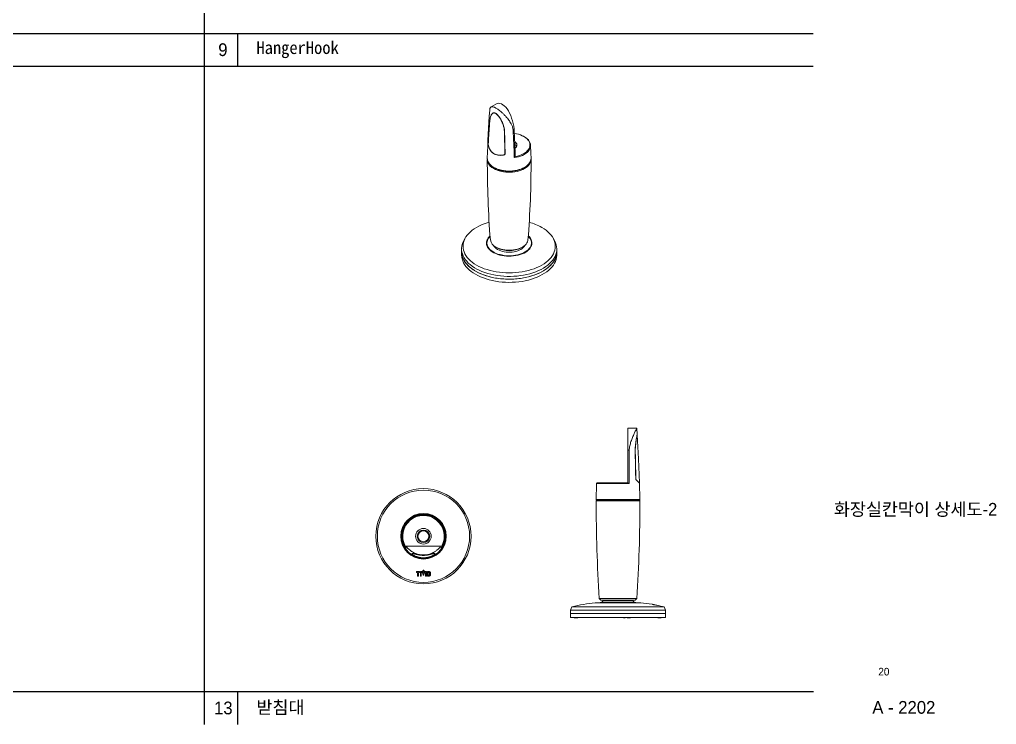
# Model space of a CAD drawing. Header units: millimetres. Extents: x 185 to 16542, y 250 to 5700.
# Drawn here: x 12710 to 16542, y 250 to 3014 of the extents above; entities that cross this region are included whole.
import ezdxf
from ezdxf.enums import TextEntityAlignment as Align

# ---------------------------------------------------------------- set-up
doc = ezdxf.new("R2010")
doc.units = ezdxf.units.MM
for name, color, linetype in [('4A.TEC FORM-TEXT', 3, 'Continuous'), ('4A.TEC TEXT 2', 3, 'Continuous'), ('DIM', 7, 'Continuous'), ('FIN', 6, 'Continuous')]:
    doc.layers.add(name, color=color, linetype=linetype)
doc.styles.get("Standard").update_dxf_attribs({"font": 'txt.shx'})
doc.styles.add('나눔고딕', font='')
doc.styles.add('돋움', font='')
doc.styles.get('나눔고딕').set_extended_font_data('Dotum')
doc.styles.get('돋움').set_extended_font_data('Dotum')

# ---------------------------------------------------------------- blocks, each defined once
blk = doc.blocks.new('zw$7108')
at = {"linetype": 'Continuous', "lineweight": 15}
for p, q in [((942.2, 4028.5), (903.6, 4006.3)), ((923.4, 3959.7), (917.6, 3956.3)), ((1009.3, 3825.3), (1008, 3824.6)), ((1009.5, 3772.5), (1010.9, 3773.3)), ((1077.4, 3827.7), (1084.6, 3831.8)), ((1157, 3776.4), (1153.3, 3778.3)), ((881.9, 3715.2), (882.2, 3715.4)), ((883.7, 3701.5), (883.2, 3701.2)), ((1006.2, 3630.2), (1012.4, 3633.8)), ((1008.9, 3632.5), (1013.2, 3635)), ((1013.6, 3669.7), (1012.2, 3668.9)), ((1012.9, 3638.9), (1014.3, 3639.7)), ((2047.4, 1485.9), (1976.9, 1485.9)), ((1976.9, 1485.9), (1976.9, 1313.3)), ((2050.1, 1436.8), (2047.4, 1485.9)), ((1987, 1313.3), (1976.9, 1313.3)), ((2034.5, 1308.6), (2035.2, 1308.6)), ((2036, 1247.4), (2036.7, 1247.4)), ((2038.5, 1124.9), (2039.3, 1124.9)), ((2038.9, 1089.3), (2039.9, 1089.3)), ((2039.1, 1088.9), (2039.9, 1088.9)), ((2044.2, 1079), (2042.9, 1079)), ((1987.9, 1051.9), (1731.8, 1051.9)), ((1737.4, 1057.2), (1976.9, 1057.2)), ((2067.4, 1058.4), (2068.7, 1058.4)), ((2071.7, 928.6), (2068.6, 1057.4)), ((282.7, 501.7), (282.7, 500.4)), ((349.1, 462.1), (349.1, 463.4)), ((398.1, 463.4), (398.1, 462.1)), ((458.2, 502.9), (458.2, 504.2)), ((464.5, 501.7), (464.5, 500.4))]:
    blk.add_line(p, q, dxfattribs=at)
at = {"color": 7, "linetype": 'Continuous', "lineweight": 15}
for p, q in [((704, 2981.4), (692.9, 2962.9)), ((868.5, 2928), (868.4, 2927.4)), ((868.5, 2936.2), (868.5, 2926.8)), ((1223.8, 2926.8), (1223.8, 2936.2)), ((1223.9, 2927.4), (1223.8, 2928)), ((1399.4, 2962.9), (1388.3, 2981.4)), ((672.5, 2892.6), (672.5, 2871.1)), ((672.5, 2871.1), (672.5, 2846.1)), ((941.7, 2907.4), (950.9, 2902.1)), ((1141.5, 2902.1), (1150.6, 2907.4)), ((1419.8, 2871.1), (1419.8, 2892.6)), ((1419.8, 2846.1), (1419.8, 2871.1)), ((1737.4, 1057.2), (1731.8, 1051.9)), ((1729, 928.6), (2071.8, 928.6)), ((1734.9, 922.4), (2065.8, 922.4)), ((2072, 916.4), (1728.8, 916.4)), ((349.3, 815.2), (349.3, 816.5)), ((398, 816.5), (398, 815.2)), ((196.5, 663.8), (197.7, 663.8)), ((197.7, 614.8), (196.5, 614.8)), ((549.6, 663.6), (550.8, 663.7)), ((550.8, 614.9), (549.6, 614.9)), ((242.8, 552.7), (242.8, 562.7)), ((504.5, 562.7), (242.8, 562.7)), ((504.5, 552.7), (504.5, 562.7)), ((1538.5, 84.8), (1526.8, 59.4)), ((1538.5, 84.8), (2262.3, 84.8)), ((2079.2, 116.1), (1721.5, 116.1)), ((1726.1, 116.5), (2074.6, 116.5)), ((1752.7, 151.4), (1765.6, 138.4)), ((1752.7, 151.4), (2048.1, 151.4)), ((2035.1, 138.4), (1765.6, 138.4)), ((1784, 133), (1771.7, 118.8)), ((2029.1, 118.8), (1771.7, 118.8)), ((1784, 138.4), (1784, 133)), ((1784, 133), (2016.8, 133)), ((2016.8, 133), (2016.8, 138.4)), ((2029.1, 118.8), (2016.8, 133)), ((2035.1, 138.4), (2048.1, 151.4)), ((2274, 59.4), (2262.3, 84.8)), ((1526.8, 59.4), (1526.8, 33.1)), ((2274, 59.4), (1526.8, 59.4)), ((1526.8, 33.1), (1526.8, 2.4)), ((2274, 33.1), (1526.8, 33.1)), ((1526.8, 33.1), (2274, 33.1)), ((1526.8, 2.4), (2274, 2.4)), ((1557.2, 0), (1557.2, 2.4)), ((1557.4, 0), (1557.2, 0)), ((1557.4, 0), (1557.4, 2.4)), ((1583.3, 0), (1557.4, 0)), ((1583.3, 0), (1583.3, 2.4)), ((1583.6, 0), (1583.3, 0)), ((1583.6, 0), (1583.6, 2.4)), ((1943.3, 0), (1943.3, 2.4)), ((1955.5, 0), (1943.3, 0)), ((1955.5, 0), (1955.5, 2.4)), ((1972.5, 0), (1972.5, 2.4)), ((1972.8, 0), (1972.8, 2.4)), ((1973.2, 0), (1973.2, 2.4)), ((1974.5, 0), (1974.5, 2.4)), ((1979.7, 0), (1974.5, 0)), ((1979.7, 0), (1979.7, 2.4)), ((1981.7, 0), (1979.7, 0)), ((1981.7, 0), (1981.7, 2.4)), ((1983.3, 0), (1981.7, 0)), ((1983.3, 0), (1983.3, 2.4)), ((1984.1, 0), (1983.3, 0)), ((1984.1, 0), (1984.1, 2.4)), ((1984.5, 0), (1984.1, 0)), ((1984.7, 0), (1984.7, 2.4)), ((1988.4, 0), (1988.4, 2.4)), ((1993, 0), (1993, 2.4)), ((1993.1, 0), (1993.1, 2.4)), ((1994.7, 0), (1993.2, 0)), ((1994.7, 0), (1994.7, 2.4)), ((1995.6, 0), (1994.7, 0)), ((1995.6, 0), (1995.6, 2.4)), ((1997.3, 0), (1995.6, 0)), ((1997.3, 0), (1997.3, 2.4)), ((2212.4, 0), (2212.4, 2.4)), ((2216.7, 0), (2216.7, 2.4)), ((2225.9, 0), (2225.9, 2.4)), ((2235.2, 0), (2235.2, 2.4)), ((2239.4, 0), (2239.4, 2.4)), ((2274, 33.1), (2274, 59.4)), ((2274, 2.4), (2274, 33.1))]:
    blk.add_line(p, q, dxfattribs=at)
at = {"linetype": 'Continuous', "lineweight": 15, "flags": 128}
for points in [[(1157, 3776.4), (1165.4, 3771.9), (1177.3, 3764.2), (1187.8, 3755.9), (1196.7, 3746.9), (1203.9, 3737.5), (1209.3, 3727.7), (1212.9, 3717.6), (1214.6, 3707.4), (1214.5, 3697.1), (1212.4, 3686.9), (1208.6, 3676.8), (1202.8, 3667), (1195.4, 3657.7), (1186.2, 3648.8), (1175.5, 3640.6), (1163.4, 3633.1), (1149.9, 3626.3), (1135.3, 3620.4), (1119.7, 3615.4), (1103.3, 3611.4), (1086.2, 3608.5)], [(1093.8, 3617.3), (1110.4, 3620.8), (1126.2, 3625.4), (1141.1, 3630.8), (1154.9, 3637.2), (1167.4, 3644.4), (1178.5, 3652.4), (1188, 3661), (1195.9, 3670.1), (1202, 3679.7), (1206.2, 3689.5), (1208.6, 3699.7), (1209.1, 3709.8), (1207.7, 3720), (1204.4, 3730), (1199.2, 3739.8), (1192.2, 3749.1), (1183.5, 3758), (1173.2, 3766.3), (1161.4, 3773.9), (1148.3, 3780.7), (1133.9, 3786.6), (1118.6, 3791.7), (1102.3, 3795.7), (1086.4, 3798.5)], [(1217.6, 3603.3), (1216.8, 3641.7), (1214.6, 3705.2)], [(878.5, 3581.9), (880.6, 3576.8), (886.1, 3566.9), (893.4, 3557.5), (902.4, 3548.5), (912.9, 3540.1), (925, 3532.4), (938.3, 3525.5), (952.8, 3519.4), (968.3, 3514.2), (984.7, 3510), (1001.8, 3506.8), (1019.4, 3504.6), (1037.2, 3503.6), (1055.1, 3503.6), (1073, 3504.6), (1090.5, 3506.8), (1107.6, 3510), (1124, 3514.2), (1139.5, 3519.4), (1154, 3525.5), (1167.4, 3532.4), (1179.4, 3540.1), (1189.9, 3548.5), (1198.9, 3557.5), (1206.2, 3566.9), (1211.7, 3576.8), (1214.1, 3582.4)], [(878.9, 3580.5), (881.4, 3574.2), (886.8, 3564.7), (893.7, 3555.6), (902.2, 3546.9), (912.1, 3538.8), (923.3, 3531.3), (935.7, 3524.4), (949.2, 3518.4), (963.6, 3513.2), (978.8, 3508.9), (994.7, 3505.4), (1011, 3502.9), (1027.7, 3501.4), (1044.5, 3500.8), (1061.4, 3501.2), (1078.1, 3502.5), (1094.5, 3504.8), (1110.4, 3508.1), (1125.8, 3512.3), (1140.3, 3517.3), (1154, 3523.2), (1166.7, 3529.9), (1178.2, 3537.3), (1188.4, 3545.3), (1197.2, 3554), (1204.6, 3563.2), (1210.3, 3572.8), (1213.7, 3581)], [(1213.8, 3571.3), (1211.9, 3566.7), (1206.3, 3556.9), (1199, 3547.4), (1190.1, 3538.4), (1179.5, 3530), (1167.5, 3522.3), (1154.1, 3515.4), (1139.6, 3509.3), (1124.1, 3504.1), (1107.7, 3499.9), (1090.6, 3496.7), (1073, 3494.5), (1055.1, 3493.5), (1037.2, 3493.5), (1019.3, 3494.5), (1001.8, 3496.7), (984.7, 3499.9), (968.3, 3504.1), (952.7, 3509.3), (938.2, 3515.4), (924.8, 3522.3)], [(2068.8, 1058.5), (2060.8, 1247), (2050.4, 1435.5)]]:
    blk.add_lwpolyline(points, dxfattribs=at)
at = {"color": 7, "linetype": 'Continuous', "lineweight": 15, "flags": 128}
for points in [[(889.6, 3101.7), (872.7, 3096.7), (850.5, 3089.1), (829.3, 3080.6), (809.2, 3071.3), (790.3, 3061.1), (772.7, 3050.2), (756.4, 3038.6), (741.7, 3026.3), (728.5, 3013.5), (717, 3000.1), (707.1, 2986.4), (698.9, 2972.2), (692.5, 2957.8), (687.9, 2943.1), (685.2, 2928.3), (684.3, 2913.4), (685.2, 2898.5), (687.9, 2883.6), (692.5, 2868.9), (698.9, 2854.5), (707.1, 2840.3), (717, 2826.6), (728.5, 2813.2), (741.7, 2800.4), (756.4, 2788.2), (772.7, 2776.5), (790.3, 2765.6), (809.2, 2755.5), (829.3, 2746.1), (850.5, 2737.6), (872.7, 2730), (895.8, 2723.3), (919.7, 2717.6), (944.2, 2712.9), (969.2, 2709.2), (994.7, 2706.6), (1020.4, 2705), (1046.2, 2704.4), (1072, 2705), (1097.7, 2706.6), (1123.1, 2709.2), (1148.1, 2712.9), (1172.6, 2717.6), (1196.5, 2723.3), (1219.6, 2730), (1241.8, 2737.6), (1263.1, 2746.1), (1283.2, 2755.5), (1302.1, 2765.6), (1319.7, 2776.5), (1335.9, 2788.2), (1350.6, 2800.4), (1363.8, 2813.2), (1375.4, 2826.6), (1385.3, 2840.3), (1393.4, 2854.5), (1399.8, 2868.9), (1404.4, 2883.6), (1407.2, 2898.5), (1408.1, 2913.4), (1407.2, 2928.3), (1404.4, 2943.1), (1399.8, 2957.8), (1393.4, 2972.2), (1385.3, 2986.4), (1375.4, 3000.1), (1363.8, 3013.5), (1350.6, 3026.3), (1335.9, 3038.6), (1319.7, 3050.2), (1302.1, 3061.1), (1302.1, 3061.1)], [(1195.8, 2995.5), (1195.8, 2995.4), (1205.1, 2986.3), (1212.7, 2976.6), (1218.5, 2966.5), (1222.5, 2956.1), (1224.6, 2945.5), (1224.9, 2934.9), (1223.2, 2924.3), (1219.7, 2913.9), (1214.3, 2903.7), (1207.2, 2893.9), (1198.3, 2884.6), (1187.8, 2875.9), (1175.8, 2867.8), (1162.5, 2860.5), (1147.9, 2854), (1132.2, 2848.4), (1115.7, 2843.8), (1098.4, 2840.2), (1080.5, 2837.6), (1062.3, 2836.1), (1043.9, 2835.7), (1025.5, 2836.3), (1007.3, 2838.1), (989.6, 2841), (972.4, 2844.8), (956.1, 2849.7), (940.7, 2855.5), (926.4, 2862.2), (913.4, 2869.8), (901.7, 2878), (891.7, 2886.9), (883.2, 2896.3), (876.5, 2906.2), (871.6, 2916.5), (868.5, 2927), (867.3, 2937.6), (868, 2948.2), (870.6, 2958.7), (875.1, 2969), (881.4, 2979), (889.4, 2988.6), (896.2, 2995.1)], [(896.5, 2990.7), (893.4, 2987.6), (885.6, 2978.3), (879.5, 2968.6), (875.2, 2958.5), (872.6, 2948.3), (871.9, 2937.9), (873.1, 2927.6), (876.1, 2917.4), (880.9, 2907.4), (887.4, 2897.7), (895.6, 2888.5), (905.5, 2879.9), (916.8, 2871.8), (929.5, 2864.5), (943.4, 2858), (958.4, 2852.3), (974.3, 2847.6), (985, 2845)], [(1069.1, 2839.5), (1079.6, 2840.5), (1097, 2843), (1113.9, 2846.5), (1130, 2851), (1145.3, 2856.5), (1159.5, 2862.8), (1172.5, 2869.9), (1184.2, 2877.8), (1194.4, 2886.3), (1203, 2895.4), (1210, 2904.9), (1215.2, 2914.9), (1218.7, 2925), (1220.3, 2935.3), (1220.1, 2945.7), (1218, 2956), (1214.1, 2966.1), (1208.4, 2975.9), (1201, 2985.3), (1196.1, 2990.5)], [(1207.4, 2979.7), (1204.1, 2984.1), (1195.5, 2992.8)], [(1399.4, 2962.9), (1404.1, 2954.5), (1410.7, 2939.8), (1415.6, 2924.8), (1418.6, 2909.7), (1419.8, 2894.5), (1419.1, 2879.3), (1416.5, 2864.1), (1412.1, 2849.1), (1405.9, 2834.3), (1397.9, 2819.8), (1388.1, 2805.7), (1376.6, 2792), (1363.5, 2778.8), (1348.8, 2766.1), (1332.6, 2754.1), (1315, 2742.8), (1296, 2732.2), (1275.8, 2722.4), (1254.4, 2713.5), (1232, 2705.5), (1208.7, 2698.4), (1184.6, 2692.2), (1159.7, 2687.1), (1134.4, 2683), (1108.5, 2679.9), (1082.4, 2677.9), (1056.1, 2677), (1029.7, 2677.1), (1003.4, 2678.3), (977.3, 2680.6), (951.6, 2683.9), (926.3, 2688.3), (901.7, 2693.7), (877.7, 2700.1), (854.6, 2707.4), (832.5, 2715.7), (811.4, 2724.8), (791.5, 2734.8), (772.8, 2745.6), (755.5, 2757.1), (739.7, 2769.2), (725.4, 2782), (712.7, 2795.4), (701.6, 2809.2), (692.3, 2823.4), (684.7, 2838), (678.9, 2852.9), (675, 2867.9), (672.9, 2883.1), (672.7, 2898.3), (674.3, 2913.5), (677.8, 2928.6), (683.1, 2943.5), (690.2, 2958.2), (692.9, 2962.9)], [(1170.4, 2921.6), (1169.1, 2919), (1163.5, 2910.6), (1156.3, 2902.6), (1147.5, 2895.3), (1137.2, 2888.5), (1125.6, 2882.6), (1112.8, 2877.5), (1099, 2873.3), (1084.5, 2870.1), (1069.4, 2868), (1053.9, 2866.9), (1038.4, 2866.9), (1023, 2868), (1007.9, 2870.1), (993.3, 2873.3), (979.6, 2877.5), (966.8, 2882.6), (955.1, 2888.5), (944.8, 2895.3), (936, 2902.6), (928.8, 2910.6), (923.3, 2919), (922, 2921.6)], [(941.7, 2907.4), (954.1, 2901.1), (967.6, 2895.5), (982.1, 2890.9), (997.4, 2887.2), (1013.3, 2884.6), (1029.6, 2883), (1046.2, 2882.5), (1062.7, 2883), (1079, 2884.6), (1094.9, 2887.2), (1110.2, 2890.9), (1124.7, 2895.5), (1138.2, 2901.1), (1150.6, 2907.4), (1161.6, 2914.6), (1171.2, 2922.3), (1179.2, 2930.7), (1185.6, 2939.5), (1190.2, 2948.7), (1192.9, 2958.2), (1193.8, 2964.5)], [(1419.8, 2871.1), (1419.1, 2857.8), (1416.5, 2842.7), (1412.1, 2827.6), (1405.9, 2812.9), (1397.9, 2798.3), (1388.1, 2784.2), (1376.6, 2770.5), (1363.5, 2757.3), (1348.8, 2744.7), (1332.6, 2732.6), (1315, 2721.3), (1296, 2710.8), (1275.8, 2701), (1254.4, 2692), (1232, 2684), (1208.7, 2676.9), (1184.6, 2670.8), (1159.7, 2665.6), (1134.4, 2661.5), (1108.5, 2658.5), (1082.4, 2656.4), (1056.1, 2655.5), (1029.7, 2655.6), (1003.4, 2656.9), (977.3, 2659.1), (951.6, 2662.5), (926.3, 2666.8), (901.7, 2672.2), (877.7, 2678.6), (854.6, 2685.9), (832.5, 2694.2), (811.4, 2703.3), (791.5, 2713.3), (772.8, 2724.1), (755.5, 2735.6), (739.7, 2747.8), (725.4, 2760.5), (712.7, 2773.9), (701.6, 2787.7), (692.3, 2801.9), (684.7, 2816.5), (678.9, 2831.4), (675, 2846.4), (672.9, 2861.6), (672.5, 2871.1)], [(672.5, 2871.1), (672.6, 2869.2), (673.7, 2854), (676.7, 2838.9), (681.6, 2823.9), (688.3, 2809.2), (696.7, 2794.8), (706.9, 2780.7), (718.8, 2767.1), (732.3, 2754.1), (747.4, 2741.6), (764, 2729.7), (782, 2718.6)], [(672.5, 2846.1), (672.6, 2844.2), (673.7, 2829), (676.7, 2813.9), (681.6, 2798.9), (688.3, 2784.2), (696.7, 2769.8), (706.9, 2755.7), (718.8, 2742.1), (732.3, 2729.1), (747.4, 2716.6), (764, 2704.7), (782, 2693.6)], [(782, 2718.6), (801.3, 2708.2), (821.8, 2698.7), (843.4, 2690), (866.1, 2682.2), (889.6, 2675.3), (913.9, 2669.4), (938.9, 2664.5), (964.4, 2660.7), (990.3, 2657.9), (1016.5, 2656.1), (1042.9, 2655.4), (1069.2, 2655.8), (1095.5, 2657.3), (1121.5, 2659.9), (1147.1, 2663.5), (1172.2, 2668.1), (1196.7, 2673.7), (1220.5, 2680.3), (1243.4, 2687.9), (1265.2, 2696.4), (1286, 2705.8), (1305.7, 2715.9), (1324, 2726.9), (1340.9, 2738.6), (1356.4, 2750.9), (1370.3, 2763.8), (1382.6, 2777.3), (1393.2, 2791.2), (1402.1, 2805.6), (1409.2, 2820.2), (1414.6, 2835.1), (1418, 2850.2), (1419.7, 2865.4), (1419.8, 2871.1)], [(782, 2693.6), (801.3, 2683.2), (821.8, 2673.7), (843.4, 2664.9), (866.1, 2657.1), (889.6, 2650.3), (913.9, 2644.4), (938.9, 2639.5), (964.4, 2635.7), (990.3, 2632.9), (1016.5, 2631.1), (1042.9, 2630.4), (1069.2, 2630.8), (1095.5, 2632.3), (1121.5, 2634.9), (1147.1, 2638.4), (1172.2, 2643.1), (1196.7, 2648.7), (1220.5, 2655.3), (1243.4, 2662.9), (1265.2, 2671.4), (1286, 2680.8), (1305.7, 2690.9), (1324, 2701.9), (1340.9, 2713.6), (1356.4, 2725.9), (1370.3, 2738.8), (1382.6, 2752.3), (1393.2, 2766.2), (1402.1, 2780.6), (1409.2, 2795.2), (1414.6, 2810.1), (1418, 2825.2), (1419.7, 2840.4), (1419.8, 2846.1)], [(1731.8, 1051.9), (1731.6, 1047.7), (1729, 928.6)]]:
    blk.add_lwpolyline(points, dxfattribs=at)
at = {"color": 7, "linetype": 'Continuous', "lineweight": 15}
for radius in [373.6, 361.9, 61.2, 49, 42.9]:
    blk.add_circle((373.6, 639.3), radius, dxfattribs=at)
at = {"linetype": 'Continuous', "lineweight": 15}
for radius in [178.8, 177.6, 174.3, 172, 171.6, 171.4, 171.4]:
    blk.add_circle((373.6, 639.3), radius, dxfattribs=at)
for centre, radius, start, end in [((7890, 3444.2), 7017.1, 175.61936, 178.70064), ((1080.1, 3707.6), 26.5, 296.63539, 69.206), ((1071.7, 3678.6), 38.1, 29.41294, 62.2357), ((934, 3602.5), 59.3, 179.26108, 200.38956), ((1158.4, 3602.5), 59.2, 340.14998, 0.7473), ((933.3, 3592.4), 58.7, 174.29121, 200.96512), ((970.1, 3611.5), 100, 203.65649, 243.11222), ((1159, 3592.4), 58.7, 338.99189, 5.70823)]:
    blk.add_arc(centre, radius, start, end, dxfattribs=at)
at = {"color": 7, "linetype": 'Continuous', "lineweight": 15}
for centre, radius, start, end in [((8575.4, 3571.7), 7700.8, 179.84093, 184.52258), ((-6293, 3565), 7510.8, 355.41437, 0.21492), ((1090.5, 2685.5), 431.1, 60.60476, 74.91496), ((938, 2942.4), 64.9, 129.38188, 145.11511), ((933.2, 2936.5), 64.4, 139.63309, 203.82952), ((975.2, 2977.6), 77.7, 189.67779, 244.489), ((1159.3, 2936.5), 64.3, 336.06727, 40.70748), ((1046.2, 3084.2), 205.5, 242.37237, 297.633), ((1046.1, 3132.2), 293.6, 257.9893, 274.48391), ((1734.9, 916.3), 6.12, 90, 179.35787), ((1735.1, 928.5), 6.13, 179.24153, 270), ((2065.7, 928.5), 6.12, 270, 0.75847), ((2065.8, 916.3), 6.13, 0.64213, 90), ((13865.1, 910.4), 12136.1, 179.97182, 183.58587), ((-9549.1, 894.1), 11620.9, 356.33536, 0.10965), ((373.6, 639.3), 168.6, 328.72167, 211.27833), ((373.6, 639.3), 163, 331.98993, 208.01007), ((1784, -800.5), 918.8, 93.89912, 105.50062), ((1726.4, 112.8), 3.68, 94.7479, 116.6788), ((1784, -580.4), 699.3, 91.01155, 94.7479), ((2016.8, -580.4), 699.3, 85.2521, 88.98845), ((2074.3, 112.8), 3.68, 63.3212, 85.2521), ((2016.8, -800.5), 918.8, 80.58313, 86.10088), ((2016.8, -800.5), 918.8, 74.49938, 78.12698)]:
    blk.add_arc(centre, radius, start, end, dxfattribs=at)
at = {"linetype": 'Continuous', "lineweight": 15}
blk.add_ellipse((992, 3851.1), major_axis=(-36.4, 182.5), ratio=0.476852, start_param=4.511992, end_param=6.443246, dxfattribs=at)
for points, knots in [([(893.5, 3980.2), (893.7, 3982.1), (894, 3986.9), (895.2, 3993.3), (897.2, 3999.4), (900.3, 4004.1), (904.7, 4007.2), (910.4, 4008.5), (917.4, 4008), (925.1, 4005.8), (933.6, 4002.2), (942.3, 3997.5), (951.8, 3991.6), (962.5, 3984.1), (974.3, 3975), (988.5, 3962.9), (1004.1, 3948.2), (1019.2, 3932.3), (1032, 3917.2), (1042.8, 3903.1), (1052.6, 3888.8), (1062.4, 3871.8), (1071.8, 3851.7), (1075.6, 3835.8), (1077.4, 3827.7)], [0, 0, 0, 0, 0.031101, 0.077629, 0.125042, 0.172843, 0.218295, 0.264456, 0.302961, 0.342449, 0.373533, 0.40549, 0.436591, 0.468598, 0.507352, 0.547219, 0.605429, 0.6652, 0.712736, 0.760635, 0.808154, 0.855941, 0.927369, 1, 1, 1, 1]), ([(1009.4, 3824.5), (1008.6, 3830), (1007, 3841), (1002.8, 3857.6), (997.2, 3874.4), (990.6, 3889.8), (983.5, 3903.7), (976.3, 3915.9), (968.2, 3928), (959.2, 3939.5), (951, 3948.2), (944.2, 3953.8), (937.8, 3957.8), (931.4, 3960), (925.6, 3960.3), (920, 3959.2), (914.3, 3956.1), (909.3, 3950.7), (905.4, 3944.3), (901.2, 3934.6), (897.9, 3922.1), (895.1, 3906.6), (893.9, 3896.5), (893.3, 3891.5)], [0, 0, 0, 0, 0.058561, 0.1175, 0.177732, 0.238488, 0.282995, 0.327877, 0.372432, 0.417976, 0.461081, 0.482553, 0.504852, 0.542215, 0.56968, 0.597883, 0.646344, 0.696024, 0.740078, 0.784469, 0.875137, 0.937335, 1, 1, 1, 1]), ([(1008, 3824.6), (1006.5, 3834.2), (1004.2, 3848.6), (998.2, 3867.9), (992.2, 3883.4), (984.5, 3899.9), (976, 3914.8), (967.7, 3927), (961.3, 3935.5), (955.1, 3942.6), (948.7, 3949.1), (941, 3955.2), (933.7, 3958.4), (928, 3959.1), (922.7, 3958.7), (917.4, 3956.6), (912.5, 3952.6), (908.5, 3947.7), (904.2, 3940), (899.9, 3928.2), (896.2, 3911.1), (894.5, 3897.5), (893.7, 3890.6)], [0, 0, 0, 0, 0.103228, 0.155823, 0.208737, 0.271466, 0.335137, 0.372013, 0.409432, 0.434074, 0.459192, 0.49582, 0.532595, 0.557059, 0.582191, 0.624386, 0.667646, 0.706842, 0.746341, 0.826957, 0.91284, 1, 1, 1, 1]), ([(893.3, 3891.5), (891.8, 3871.7), (888.8, 3831.4), (884.9, 3772.7), (882.8, 3733.7), (881.9, 3715.2)], [0, 0, 0, 0, 0.338608, 0.686805, 1, 1, 1, 1]), ([(890, 3841.5), (889.4, 3833.3), (888.2, 3816.9), (886, 3784.1), (884.6, 3759.5), (883.7, 3743.1)], [0, 0, 0, 0, 0.250195, 0.500389, 1, 1, 1, 1]), ([(893.7, 3890.6), (893, 3882.4), (892.1, 3870.2), (890.9, 3853.8), (890.3, 3845.6), (890, 3841.5)], [0, 0, 0, 0, 0.499998, 0.749999, 1, 1, 1, 1]), ([(1009.5, 3772.5), (1009.4, 3776.9), (1009.1, 3787.7), (1008.6, 3805.1), (1008.2, 3818.1), (1008, 3824.6)], [0, 0, 0, 0, 0.249999, 0.624999, 1, 1, 1, 1]), ([(1014.3, 3638.8), (1013.9, 3659.1), (1012.9, 3700.1), (1011.3, 3762.1), (1010, 3803.7), (1009.4, 3824.5)], [0, 0, 0, 0, 0.330857, 0.665419, 1, 1, 1, 1]), ([(1012.2, 3668.9), (1012, 3677.5), (1011.6, 3694.7), (1010.7, 3729.2), (1010, 3755.2), (1009.5, 3772.5)], [0, 0, 0, 0, 0.250195, 0.500389, 1, 1, 1, 1]), ([(1077.4, 3827.7), (1079.1, 3791.8), (1082.5, 3719.8), (1085.1, 3646.9), (1086.1, 3609.9), (1086.2, 3608.5)], [0, 0, 0, 0, 0.489902, 0.979881, 1, 1, 1, 1]), ([(1093.8, 3617.3), (1093.4, 3631.1), (1092.5, 3659.2), (1090.8, 3701.6), (1088.9, 3744.3), (1086.9, 3787.6), (1085.3, 3816.8), (1084.6, 3831.8)], [0, 0, 0, 0, 0.193588, 0.395689, 0.593664, 0.790547, 1, 1, 1, 1]), ([(883.2, 3701.2), (882.9, 3702.7), (882.3, 3705.7), (881.9, 3710.3), (881.8, 3713.5), (881.8, 3714.9), (881.9, 3715.2)], [0, 0, 0, 0, 0.3337457, 0.6692692, 0.9101086, 1, 1, 1, 1]), ([(882.1, 3714), (882.1, 3713), (882.1, 3711), (882.4, 3707.5), (882.8, 3704.4), (883.2, 3702.5), (883.4, 3701.8)], [0, 0, 0, 0, 0.257997, 0.515126, 0.793816, 1, 1, 1, 1]), ([(883.2, 3701.2), (884.8, 3695.7), (888, 3684.6), (896.1, 3668.4), (905.5, 3655.7), (915.4, 3646.4), (925.7, 3638.9), (939.7, 3631.9), (957.5, 3627.3), (976.2, 3626.1), (992.5, 3627.4), (1002.6, 3629.5), (1006.2, 3630.2)], [0, 0, 0, 0, 0.105494, 0.21274, 0.342035, 0.408799, 0.476233, 0.591115, 0.709576, 0.821372, 0.9357, 1, 1, 1, 1]), ([(883.4, 3701.8), (885.3, 3695.3), (889.2, 3682.1), (899, 3664.7), (912, 3649.7), (927.4, 3638.6), (944.6, 3631.3), (962.4, 3627.7), (981.3, 3627.3), (995.8, 3629.1), (1003.9, 3630.9), (1005.6, 3631.2)], [0, 0, 0, 0, 0.1256681, 0.2544104, 0.3802479, 0.5105742, 0.6240506, 0.7408753, 0.8543431, 0.970302, 1, 1, 1, 1]), ([(1005.6, 3631.2), (1006.9, 3631.6), (1009.5, 3632.5), (1011.9, 3635), (1012.8, 3637.3), (1012.9, 3638.6), (1012.9, 3638.9)], [0, 0, 0, 0, 0.332446, 0.666625, 0.90899, 1, 1, 1, 1]), ([(1014.3, 3638.8), (1014.2, 3637.8), (1014, 3635.7), (1012.1, 3633.2), (1009.5, 3631.2), (1007.3, 3630.6), (1006.2, 3630.2)], [0, 0, 0, 0, 0.244826, 0.488898, 0.751577, 1, 1, 1, 1]), ([(1987, 1313.3), (1987.7, 1319.2), (1988.9, 1330.8), (1992.4, 1348), (1996.7, 1365), (2002, 1381.8), (2007.8, 1398.2), (2014.2, 1414.4), (2020.7, 1429.9), (2027.2, 1444.3), (2033.3, 1457.4), (2038.5, 1468.2), (2042.7, 1476.6), (2045.5, 1482.1), (2047.1, 1485.4), (2047.3, 1485.7), (2047.4, 1485.9)], [0, 0, 0, 0, 0.0728557, 0.145726, 0.2204904, 0.2952636, 0.3731809, 0.4510923, 0.5310454, 0.610964, 0.6872809, 0.764789, 0.8294418, 0.895744, 0.9479363, 1, 1, 1, 1]), ([(2050.3, 1436.8), (2050.3, 1436.8), (2050.3, 1437.2), (2049.9, 1434.9), (2049.1, 1430.5), (2047.9, 1423.9), (2046.2, 1414.3), (2043.9, 1402), (2041.8, 1389.2), (2039.2, 1371.9), (2036.8, 1351.7), (2035, 1328.9), (2034.6, 1315.5), (2034.5, 1308.7)], [0, 0, 0, 0, 0.009684, 0.084411, 0.139342, 0.19575, 0.292674, 0.392034, 0.480465, 0.568929, 0.750269, 0.874667, 1, 1, 1, 1]), ([(2050.3, 1435.5), (2050.3, 1435.2), (2050.2, 1434.8), (2049.6, 1431.2), (2048.7, 1426.1), (2047.3, 1418.2), (2045.5, 1408.2), (2043.7, 1397.4), (2041.4, 1382.7), (2038.6, 1362.4), (2036.1, 1336.3), (2035.5, 1317.9), (2035.2, 1308.6)], [0, 0, 0, 0, 0.065081, 0.114014, 0.164283, 0.248685, 0.335215, 0.413903, 0.492623, 0.653874, 0.825661, 1, 1, 1, 1]), ([(1976.9, 1313.3), (1976.9, 1298.4), (1976.9, 1269.2), (1976.9, 1226.5), (1976.9, 1184), (1976.9, 1141.6), (1976.9, 1098.9), (1976.9, 1070.9), (1976.9, 1057.2)], [0, 0, 0, 0, 0.175429, 0.342116, 0.500062, 0.672632, 0.839276, 1, 1, 1, 1]), ([(1987.9, 1051.9), (1987.9, 1053.7), (1987.9, 1098.1), (1987.6, 1185.3), (1987.2, 1270.7), (1987, 1313.3)], [0, 0, 0, 0, 0.020119, 0.51001, 1, 1, 1, 1]), ([(2034.5, 1308.7), (2035.1, 1284), (2036.3, 1233.8), (2037.9, 1160.7), (2038.7, 1112.3), (2039.1, 1089.4)], [0, 0, 0, 0, 0.338608, 0.686805, 1, 1, 1, 1]), ([(2035.2, 1308.6), (2035.5, 1298.4), (2035.9, 1283.1), (2036.4, 1262.7), (2036.6, 1252.5), (2036.7, 1247.4)], [0, 0, 0, 0, 0.499998, 0.749999, 1, 1, 1, 1]), ([(2036.7, 1247.4), (2037, 1237.2), (2037.4, 1216.8), (2038.3, 1176), (2038.9, 1145.3), (2039.3, 1124.9)], [0, 0, 0, 0, 0.250195, 0.500389, 1, 1, 1, 1]), ([(2043.9, 1077.9), (2043.1, 1078.7), (2041.5, 1080.3), (2039.8, 1084.1), (2039.2, 1087.3), (2039.1, 1088.9), (2039.1, 1089.4)], [0, 0, 0, 0, 0.3337457, 0.6692692, 0.9101086, 1, 1, 1, 1]), ([(2039.9, 1088.9), (2040, 1087.8), (2040.3, 1085.5), (2041.4, 1082.6), (2042.7, 1080.4), (2043.7, 1079.4), (2044.2, 1079)], [0, 0, 0, 0, 0.257997, 0.515126, 0.793816, 1, 1, 1, 1]), ([(2043.9, 1077.9), (2047, 1075.4), (2053.2, 1070.3), (2060.9, 1063.9), (2065.8, 1059.8), (2068, 1057.9), (2069, 1057.1), (2068.7, 1057.3), (2068.6, 1057.4)], [0, 0, 0, 0, 0.2109513, 0.4254062, 0.683951, 0.8181289, 0.9522979, 1, 1, 1, 1]), ([(2044.2, 1079), (2047.8, 1076.1), (2055.1, 1070), (2062.8, 1063.5), (2067.9, 1059.1), (2068.4, 1058.7), (2068.7, 1058.5)], [0, 0, 0, 0, 0.25138, 0.508909, 0.760628, 1, 1, 1, 1]), ([(242.8, 552.7), (243.9, 551.7), (246.2, 549.9), (251.7, 544.5), (258.9, 537.7), (268.2, 529.7), (279.9, 521), (292.9, 513.1), (306.6, 506.3), (319.8, 501.1), (333.9, 497), (347.6, 494.2), (361.1, 492.6), (374, 492.1), (386.9, 492.7), (400.5, 494.3), (414.1, 497.2), (429.7, 501.8), (445.2, 508.3), (459, 515.8), (469.9, 523), (478.7, 529.6), (486.2, 535.8), (493.5, 542.5), (500.2, 549), (503, 551.4), (504.5, 552.7)], [0, 0, 0, 0, 0.049126, 0.098427, 0.147622, 0.200233, 0.252962, 0.305471, 0.343957, 0.382397, 0.415165, 0.447883, 0.474355, 0.500813, 0.527299, 0.553799, 0.58678, 0.619812, 0.669294, 0.718878, 0.75894, 0.799013, 0.839026, 0.87904, 0.939545, 1, 1, 1, 1]), ([(291.6, 505.2), (290.1, 504.6), (287, 503.4), (283.1, 501.8), (281, 501), (280, 500.6)], [0, 0, 0, 0, 0.338608, 0.686805, 1, 1, 1, 1]), ([(286.7, 495.8), (285.4, 496.6), (283, 498.2), (280.7, 499.9), (279.9, 500.5), (280, 500.6), (280, 500.6)], [0, 0, 0, 0, 0.3337457, 0.6692692, 0.9101086, 1, 1, 1, 1]), ([(281.2, 499.7), (281.3, 499.6), (281.5, 499.4), (283, 498.3), (285, 497), (286.5, 495.9), (287.2, 495.5)], [0, 0, 0, 0, 0.257997, 0.515126, 0.793816, 1, 1, 1, 1]), ([(289.1, 502.9), (288.5, 502.7), (287.3, 502.2), (285.1, 501.3), (283.7, 500.8), (282.7, 500.4)], [0, 0, 0, 0, 0.250195, 0.500389, 1, 1, 1, 1]), ([(286.7, 495.8), (292, 492.7), (302.8, 486.4), (319.6, 479.6), (336.3, 474.9), (352.5, 471.9), (370.9, 470.5), (391.2, 471.3), (412.6, 475), (432.7, 481.4), (448.5, 488.6), (457.4, 493.9), (460.6, 495.8)], [0, 0, 0, 0, 0.1063972, 0.2127381, 0.3004918, 0.3885708, 0.4762565, 0.5928994, 0.7095822, 0.8226037, 0.9356997, 1, 1, 1, 1]), ([(287.2, 495.5), (293.6, 491.9), (306.5, 484.6), (328.3, 476.7), (351.5, 471.8), (374.8, 470.3), (397.2, 472.1), (418.1, 476.6), (437.8, 483.5), (451.5, 490.3), (458.6, 494.6), (460, 495.5)], [0, 0, 0, 0, 0.127266, 0.254416, 0.382527, 0.510568, 0.625693, 0.740867, 0.855545, 0.9703, 1, 1, 1, 1]), ([(455.7, 505.2), (454.4, 504.9), (451.7, 504.4), (444.6, 502), (436.2, 499.3), (427.5, 496.8), (419.4, 494.7), (410, 492.7), (399, 490.9), (388.4, 489.9), (379.2, 489.4), (370.3, 489.3), (360.9, 489.7), (351.9, 490.5), (342.6, 491.7), (332.9, 493.5), (322.6, 496), (313.5, 498.6), (305.7, 501.1), (299.5, 503.1), (294.6, 504.7), (292.6, 505), (291.6, 505.2)], [0, 0, 0, 0, 0.079445, 0.159111, 0.23844, 0.283147, 0.32783, 0.372944, 0.417938, 0.461044, 0.482944, 0.504808, 0.542171, 0.569977, 0.597843, 0.646859, 0.69599, 0.755594, 0.815419, 0.875135, 0.937565, 1, 1, 1, 1]), ([(454.5, 504.5), (453.3, 504.3), (451.1, 503.8), (445.4, 502.1), (437.9, 499.7), (428.7, 496.9), (419.1, 494.5), (409.5, 492.5), (401.6, 491.2), (393.9, 490.3), (385.5, 489.6), (375, 489.2), (364.3, 489.5), (355.7, 490.1), (347.3, 491), (338.3, 492.4), (328.7, 494.4), (319.8, 496.6), (311.9, 498.9), (304.2, 501.4), (297.1, 503.6), (294.2, 504.2), (292.8, 504.5)], [0, 0, 0, 0, 0.069556, 0.139256, 0.208752, 0.271991, 0.335148, 0.372319, 0.40944, 0.434341, 0.459198, 0.495823, 0.532595, 0.557364, 0.582187, 0.624864, 0.667644, 0.72065, 0.773855, 0.82697, 0.91347, 1, 1, 1, 1]), ([(458.2, 502.9), (457.9, 503.1), (457.1, 503.4), (455.9, 503.9), (454.9, 504.3), (454.5, 504.5)], [0, 0, 0, 0, 0.249999, 0.624999, 1, 1, 1, 1]), ([(467.3, 500.6), (466.2, 501), (464.1, 501.8), (460.2, 503.4), (457.2, 504.6), (455.7, 505.2)], [0, 0, 0, 0, 0.330857, 0.665419, 1, 1, 1, 1]), ([(464.5, 500.4), (464.1, 500.6), (463.1, 500.9), (461, 501.8), (459.3, 502.5), (458.2, 502.9)], [0, 0, 0, 0, 0.250195, 0.500389, 1, 1, 1, 1]), ([(460, 495.5), (461.1, 496.2), (463.4, 497.6), (465.4, 499.1), (466.1, 499.7), (466.1, 499.7), (466.1, 499.8)], [0, 0, 0, 0, 0.332446, 0.666625, 0.90899, 1, 1, 1, 1]), ([(467.3, 500.6), (467.2, 500.5), (467.1, 500.3), (465.6, 499.2), (463.4, 497.6), (461.5, 496.4), (460.6, 495.8)], [0, 0, 0, 0, 0.244826, 0.488898, 0.751577, 1, 1, 1, 1])]:
    blk.add_open_spline(points, degree=3, knots=knots, dxfattribs=at)
for points in [[(883.7, 3743.1), (882.1, 3714.4)], [(882.1, 3714.4), (882.1, 3714)], [(1012.9, 3638.9), (1012.2, 3668.9)], [(1086.2, 3608.5), (1093.8, 3617.3)], [(2039.3, 1124.9), (2039.9, 1089.3)], [(2039.9, 1089.3), (2039.9, 1088.9)], [(1976.9, 1057.2), (1987.9, 1051.9)], [(282.7, 500.4), (281.2, 499.8)], [(281.2, 499.8), (281.2, 499.7)], [(466.1, 499.8), (464.5, 500.4)]]:
    blk.add_open_spline(points, degree=1, dxfattribs=at)
at = {"color": 7, "linetype": 'Continuous', "lineweight": 15}
for points, degree in [([(229.7, 562.7), (229.5, 551.7)], 1), ([(517.7, 551.7), (517.6, 562.7)], 1), ([(370, 333.9), (371.2, 333.9), (373.6, 333.9), (376.1, 333.9), (377.3, 333.9)], 3), ([(2168.1, 105.7), (2167.3, 105.8)], 1), ([(2176.4, 104), (2184.2, 102.6)], 1), ([(2183.7, 102.8), (2184.2, 102.8)], 1), ([(1974.2, 0), (1973.8, 0)], 1)]:
    blk.add_open_spline(points, degree=degree, dxfattribs=at)
for points, knots in [([(229.5, 551.7), (229.6, 551.7), (231.2, 551.8), (235, 552.1), (240.2, 552.5), (242.8, 552.7)], [0, 0, 0, 0, 0.020119, 0.51001, 1, 1, 1, 1]), ([(242.8, 562.7), (241.8, 562.7), (240, 562.7), (237.6, 562.7), (235.3, 562.7), (233.2, 562.7), (231.3, 562.7), (230.2, 562.7), (229.7, 562.7)], [0, 0, 0, 0, 0.175429, 0.342116, 0.500062, 0.672632, 0.839276, 1, 1, 1, 1]), ([(517.6, 562.7), (517, 562.7), (516, 562.7), (514.1, 562.7), (512, 562.7), (509.7, 562.7), (507.2, 562.7), (505.4, 562.7), (504.5, 562.7)], [0, 0, 0, 0, 0.160732, 0.327376, 0.499935, 0.657895, 0.824583, 1, 1, 1, 1]), ([(504.5, 552.7), (507.1, 552.5), (512.2, 552.1), (516.1, 551.8), (517.7, 551.7), (517.7, 551.7)], [0, 0, 0, 0, 0.489902, 0.979881, 1, 1, 1, 1]), ([(318.5, 363.3), (318.5, 362.3), (318.5, 359.8), (318.5, 357.4), (318.5, 355.9)], [0, 0, 0, 0, 0.405872, 1, 1, 1, 1]), ([(343, 363.3), (338.9, 363.3), (330.8, 363.3), (322.6, 363.3), (318.5, 363.3)], [0, 0, 0, 0, 0.495973, 1, 1, 1, 1]), ([(318.5, 355.9), (320, 355.9), (322.8, 355.9), (325.7, 355.9), (327.1, 355.9)], [0, 0, 0, 0, 0.517301, 1, 1, 1, 1]), ([(327.1, 355.9), (327.1, 351.3), (327.1, 341.5), (327.1, 331.7), (327.1, 326.5)], [0, 0, 0, 0, 0.470682, 1, 1, 1, 1]), ([(327.1, 326.5), (328.4, 326.5), (330.8, 326.5), (333.3, 326.5), (334.4, 326.5)], [0, 0, 0, 0, 0.529757, 1, 1, 1, 1]), ([(334.4, 326.5), (334.4, 331.7), (334.4, 341.5), (334.4, 351.3), (334.4, 355.9)], [0, 0, 0, 0, 0.528575, 1, 1, 1, 1]), ([(334.4, 355.9), (335.9, 355.9), (338.7, 355.9), (341.6, 355.9), (343, 355.9)], [0, 0, 0, 0, 0.511285, 1, 1, 1, 1]), ([(343, 355.9), (343, 357.4), (343, 359.8), (343, 362.3), (343, 363.3)], [0, 0, 0, 0, 0.585266, 1, 1, 1, 1]), ([(356.5, 363.3), (355.3, 363.3), (352.8, 363.3), (350.4, 363.3), (349.1, 363.3)], [0, 0, 0, 0, 0.493705, 1, 1, 1, 1]), ([(349.1, 363.3), (349.1, 357.4), (349.1, 345.1), (349.1, 332.9), (349.1, 326.5)], [0, 0, 0, 0, 0.4818627, 1, 1, 1, 1]), ([(349.1, 326.5), (350.4, 326.5), (352.8, 326.5), (355.3, 326.5), (356.5, 326.5)], [0, 0, 0, 0, 0.513973, 1, 1, 1, 1]), ([(373.6, 354.3), (372.1, 356.1), (369.1, 359.6), (362.9, 362.7), (358.5, 363.1), (356.5, 363.3)], [0, 0, 0, 0, 0.347667, 0.695656, 1, 1, 1, 1]), ([(356.5, 326.5), (356.5, 331.7), (356.5, 341.5), (356.5, 351.3), (356.5, 355.9)], [0, 0, 0, 0, 0.527124, 1, 1, 1, 1]), ([(356.5, 355.9), (358, 355.8), (360.9, 355.5), (364.9, 353.3), (368, 349.9), (369.7, 346.1), (369.9, 343.5), (370, 342.5)], [0, 0, 0, 0, 0.209438, 0.418943, 0.629857, 0.844311, 1, 1, 1, 1]), ([(370.2, 371.6), (369.6, 371.1), (368.6, 370.3), (367.7, 368.3), (367.4, 366.3), (367.8, 364.2), (369, 362.4), (370.6, 361.1), (372.6, 360.4), (374.7, 360.4), (376.6, 361.1), (378.2, 362.3), (379.4, 364.1), (379.9, 366.1), (379.6, 368.2), (378.7, 370.1), (377.2, 371.6), (375.3, 372.5), (373.2, 372.7), (370.2, 371.6), (370.2, 371.6)], [0, 0, 0, 0, 0.053831, 0.107641, 0.161988, 0.2168, 0.271588, 0.325851, 0.379323, 0.432105, 0.484612, 0.537368, 0.590779, 0.644969, 0.699718, 0.754555, 0.808973, 0.862659, 0.915635, 1, 1, 1, 1]), ([(370, 342.5), (370, 341.4), (370, 338.5), (370, 335.7), (370, 333.9)], [0, 0, 0, 0, 0.377044, 1, 1, 1, 1]), ([(390.8, 363.3), (388.5, 363.1), (383.9, 362.6), (377.8, 359.3), (375, 355.9), (373.6, 354.3)], [0, 0, 0, 0, 0.34197, 0.683987, 1, 1, 1, 1]), ([(377.3, 342.5), (377.5, 344), (377.8, 347.1), (380.1, 351.2), (383.6, 354.2), (387.4, 355.7), (389.9, 355.9), (390.8, 355.9)], [0, 0, 0, 0, 0.219627, 0.439456, 0.656886, 0.870255, 1, 1, 1, 1]), ([(377.3, 333.9), (377.3, 335.7), (377.3, 338.5), (377.3, 341.4), (377.3, 342.5)], [0, 0, 0, 0, 0.622956, 1, 1, 1, 1]), ([(398.1, 363.3), (396.9, 363.3), (394.4, 363.3), (392, 363.3), (390.8, 363.3)], [0, 0, 0, 0, 0.506295, 1, 1, 1, 1]), ([(390.8, 355.9), (390.8, 351.3), (390.8, 341.5), (390.8, 331.7), (390.8, 326.5)], [0, 0, 0, 0, 0.472876, 1, 1, 1, 1]), ([(390.8, 326.5), (392, 326.5), (394.4, 326.5), (396.9, 326.5), (398.1, 326.5)], [0, 0, 0, 0, 0.486027, 1, 1, 1, 1]), ([(398.1, 326.5), (398.1, 332.9), (398.1, 345.1), (398.1, 357.4), (398.1, 363.3)], [0, 0, 0, 0, 0.518137, 1, 1, 1, 1]), ([(404.3, 363.3), (404.3, 357.4), (404.3, 345.1), (404.3, 332.9), (404.3, 326.5)], [0, 0, 0, 0, 0.481562, 1, 1, 1, 1]), ([(415.3, 363.3), (413.4, 363.3), (409.7, 363.3), (406.1, 363.3), (404.3, 363.3)], [0, 0, 0, 0, 0.507526, 1, 1, 1, 1]), ([(404.3, 326.5), (405.4, 326.5), (407.9, 326.5), (410.3, 326.5), (411.6, 326.5)], [0, 0, 0, 0, 0.476575, 1, 1, 1, 1]), ([(411.6, 326.5), (411.6, 331.7), (411.6, 341.5), (411.6, 351.3), (411.6, 355.9)], [0, 0, 0, 0, 0.528464, 1, 1, 1, 1]), ([(411.6, 355.9), (412.2, 355.9), (413.4, 355.9), (414.6, 355.9), (415.3, 355.9)], [0, 0, 0, 0, 0.469345, 1, 1, 1, 1]), ([(415.3, 333.9), (415, 333.9), (414.6, 333.9), (414.2, 333.9), (414.1, 333.9)], [0, 0, 0, 0, 0.650565, 1, 1, 1, 1]), ([(414.1, 333.9), (414.1, 333.1), (414.1, 330.7), (414.1, 328.2), (414.1, 326.5)], [0, 0, 0, 0, 0.317913, 1, 1, 1, 1]), ([(414.1, 326.5), (414.2, 326.5), (414.6, 326.5), (415, 326.5), (415.3, 326.5)], [0, 0, 0, 0, 0.3287756, 1, 1, 1, 1]), ([(428.8, 349.8), (428.6, 351.4), (428.3, 354.4), (425.9, 358.5), (422.4, 361.6), (418.6, 363.1), (416.2, 363.2), (415.3, 363.3)], [0, 0, 0, 0, 0.2199, 0.439957, 0.65863, 0.873784, 1, 1, 1, 1]), ([(415.3, 355.9), (416, 355.9), (417.3, 355.7), (419.1, 354.7), (420.5, 353.2), (421.3, 351.5), (421.4, 350.3), (421.4, 349.8)], [0, 0, 0, 0, 0.210186, 0.420539, 0.633099, 0.849459, 1, 1, 1, 1]), ([(421.4, 340), (421.3, 339.3), (421.2, 337.9), (420.1, 336.1), (418.5, 334.7), (416.8, 334), (415.7, 333.9), (415.3, 333.9)], [0, 0, 0, 0, 0.2195568, 0.439469, 0.6565963, 0.8691769, 1, 1, 1, 1]), ([(415.3, 326.5), (416.8, 326.7), (419.7, 327), (423.7, 329.2), (426.8, 332.5), (428.5, 336.3), (428.7, 338.9), (428.8, 340)], [0, 0, 0, 0, 0.208514, 0.417105, 0.626962, 0.840721, 1, 1, 1, 1]), ([(421.4, 349.8), (421.4, 348.5), (421.4, 345.2), (421.4, 342), (421.4, 340)], [0, 0, 0, 0, 0.4019, 1, 1, 1, 1]), ([(428.8, 340), (428.8, 342), (428.8, 345.2), (428.8, 348.5), (428.8, 349.8)], [0, 0, 0, 0, 0.600816, 1, 1, 1, 1]), ([(2167.1, 105.8), (2167.1, 105.8), (2167, 105.9), (2167.3, 105.8), (2167.9, 105.7), (2168.1, 105.7)], [0, 0, 0, 0, 0.110152, 0.664814, 1, 1, 1, 1]), ([(2168.1, 105.7), (2168.5, 105.6), (2169.4, 105.4), (2171.3, 105.1), (2173.4, 104.7), (2175.2, 104.4), (2176.2, 104.3), (2176.5, 104.2)], [0, 0, 0, 0, 0.2159727, 0.4318558, 0.6498983, 0.8698049, 1, 1, 1, 1]), ([(2183.7, 102.6), (2182.3, 102.9), (2179.9, 103.3), (2177.4, 103.8), (2176.4, 103.9)], [0, 0, 0, 0, 0.585266, 1, 1, 1, 1]), ([(2176.4, 103.9), (2176.4, 103.9), (2176.4, 103.7), (2176.4, 103.4), (2176.4, 103.3)], [0, 0, 0, 0, 0.495973, 1, 1, 1, 1]), ([(2176.4, 103.3), (2177.4, 103.1), (2179.8, 102.6), (2182.3, 102.2), (2183.7, 101.9)], [0, 0, 0, 0, 0.405872, 1, 1, 1, 1]), ([(2213.1, 96.4), (2208, 97.6), (2198.2, 99.7), (2188.4, 101.5), (2183.7, 102.4)], [0, 0, 0, 0, 0.528575, 1, 1, 1, 1]), ([(2183.7, 101.9), (2183.7, 102), (2183.7, 102.1), (2183.7, 102.2), (2183.7, 102.2)], [0, 0, 0, 0, 0.517301, 1, 1, 1, 1]), ([(2183.7, 102.2), (2188.4, 101.3), (2198.2, 99.4), (2208, 97.3), (2213.1, 96.2)], [0, 0, 0, 0, 0.470682, 1, 1, 1, 1]), ([(2213.1, 96.2), (2213.1, 96.3), (2213.1, 96.3), (2213.1, 96.4), (2213.1, 96.4)], [0, 0, 0, 0, 0.529757, 1, 1, 1, 1]), ([(1973.2, 0), (1973.1, 0), (1972.8, 0), (1972.8, 0), (1972.8, 0)], [0, 0, 0, 0, 0.557964, 1, 1, 1, 1]), ([(1974.5, 0), (1974.3, 0), (1973.8, 0), (1973.4, 0), (1973.2, 0)], [0, 0, 0, 0, 0.561741, 1, 1, 1, 1]), ([(1988.4, 0), (1987.7, 0), (1986.4, 0), (1985.2, 0), (1984.7, 0)], [0, 0, 0, 0, 0.560188, 1, 1, 1, 1]), ([(1993, 0), (1992.1, 0), (1990.6, 0), (1989, 0), (1988.4, 0)], [0, 0, 0, 0, 0.559958, 1, 1, 1, 1]), ([(2216.7, 0), (2215.3, 0), (2212.8, 0), (2212.5, 0), (2212.4, 0)], [0, 0, 0, 0, 0.558554, 1, 1, 1, 1]), ([(2220.2, 0), (2218.9, 0), (2216.6, 0), (2215, 0), (2214.4, 0)], [0, 0, 0, 0, 0.558511, 1, 1, 1, 1]), ([(2225.9, 0), (2224, 0), (2220.7, 0), (2217.9, 0), (2216.7, 0)], [0, 0, 0, 0, 0.559859, 1, 1, 1, 1]), ([(2235.2, 0), (2233.6, 0), (2230.7, 0), (2227.4, 0), (2225.9, 0)], [0, 0, 0, 0, 0.558977, 1, 1, 1, 1]), ([(2239.4, 0), (2239.2, 0), (2238.8, 0), (2236.3, 0), (2235.2, 0)], [0, 0, 0, 0, 0.559094, 1, 1, 1, 1])]:
    blk.add_open_spline(points, degree=3, knots=knots, dxfattribs=at)

msp = doc.modelspace()

# ---------------------------------------------------------------- linework, layer by layer
at = {"layer": 'FIN', "color": 6}
for p, q in [((13434.744, 250), (13434.744, 5700)), ((8585, 2959.541), (13434.744, 2959.541, 0.002)), ((13434.744, 2959.541, 0.002), (15823.844, 2959.541, 0.002)), ((13565.571, 2831.199, 0.002), (13565.571, 2959.541, 0.002)), ((8585, 2831.199), (13434.744, 2831.199, 0.002)), ((13434.744, 2831.199, 0.002), (15823.844, 2831.199, 0.002)), ((15825, 378.342), (8585, 378.342)), ((13565.571, 250), (13565.571, 378.342))]:
    msp.add_line(p, q, dxfattribs=at)

# ---------------------------------------------------------------- block references
at = {"ltscale": 0.5, "xscale": 0.5, "yscale": 0.5, "zscale": 0.5}
msp.add_blockref('zw$7108', (14107.521, 668.312), dxfattribs=at)

# ---------------------------------------------------------------- texts
at = {"layer": '4A.TEC FORM-TEXT', "style": '돋움'}
msp.add_text('A - 2202', height=50, dxfattribs=at).set_placement((16178.892, 291.986), align=Align.CENTER)
at = {"layer": '4A.TEC TEXT 2', "style": '나눔고딕'}
for s, height, p in [('화장실칸막이 상세도-2', 50, (16225.07, 1068.699)), ('20', 30, (16100.495, 441.984))]:
    msp.add_text(s, height=height, dxfattribs=at).set_placement(p, align=Align.CENTER)
at = {"layer": 'DIM', "char_height": 50, "attachment_point": 4}
for s, insert in [('{\\fGulim|b0|i0|c129|p2;9}', (13489.214, 2895.504, 0.002)), ('{\\fGulimChe|b0|i0|c129|p2;\\C0;HangerHook}', (13639.044, 2895.71, 0.002)), ('{\\fGulimChe|b0|i0|c129|p2;\\C0;받침대}', (13639.044, 314.511)), ('{\\fGulim|b0|i0|c129|p2;13}', (13472.744, 314.305))]:
    msp.add_mtext(s, dxfattribs=dict(at, insert=insert))

doc.saveas('drawing.dxf')
